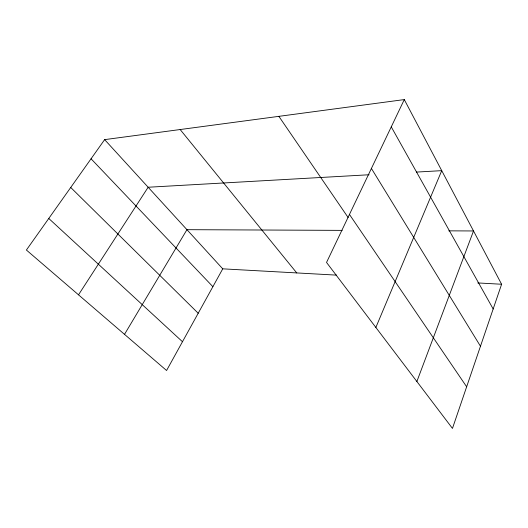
<?xml version="1.0" encoding="UTF-8"?>
<svg xmlns="http://www.w3.org/2000/svg" width="528" height="528" viewBox="0 0 528 528"><rect width="100%" height="100%" fill="white"/><g stroke="black" fill="none" stroke-linecap="round" stroke-linejoin="round"><path stroke-width="0.79" d="M404.283 99.587L501.6 284.249L452.463 428.413L326.535 262.449L404.283 99.587L104.63 139.63L26.4 250.034L166.577 370.504L222.743 268.838L336.666 275.134M416.876 381.5L473.517 230.96L448.793 230.848M375.863 327.459L441.731 170.65L416.44 172.082M124.516 334.356L186.945 229.68L342.164 230.373M78.52 294.822L148.15 187.242L369.079 174.755M477.761 282.935L501.6 284.249M48.767 218.467L182.477 341.728M70.726 187.473L198.205 313.249M91.054 158.789L212.883 286.684M104.63 139.63L222.743 268.838M180.167 129.538L296.749 272.93M278.87 116.345L348.143 217.543M349.457 214.441L466.653 386.78M371.408 168.458L480.473 346.236M391.261 126.865L493.172 308.986"/></g></svg>
